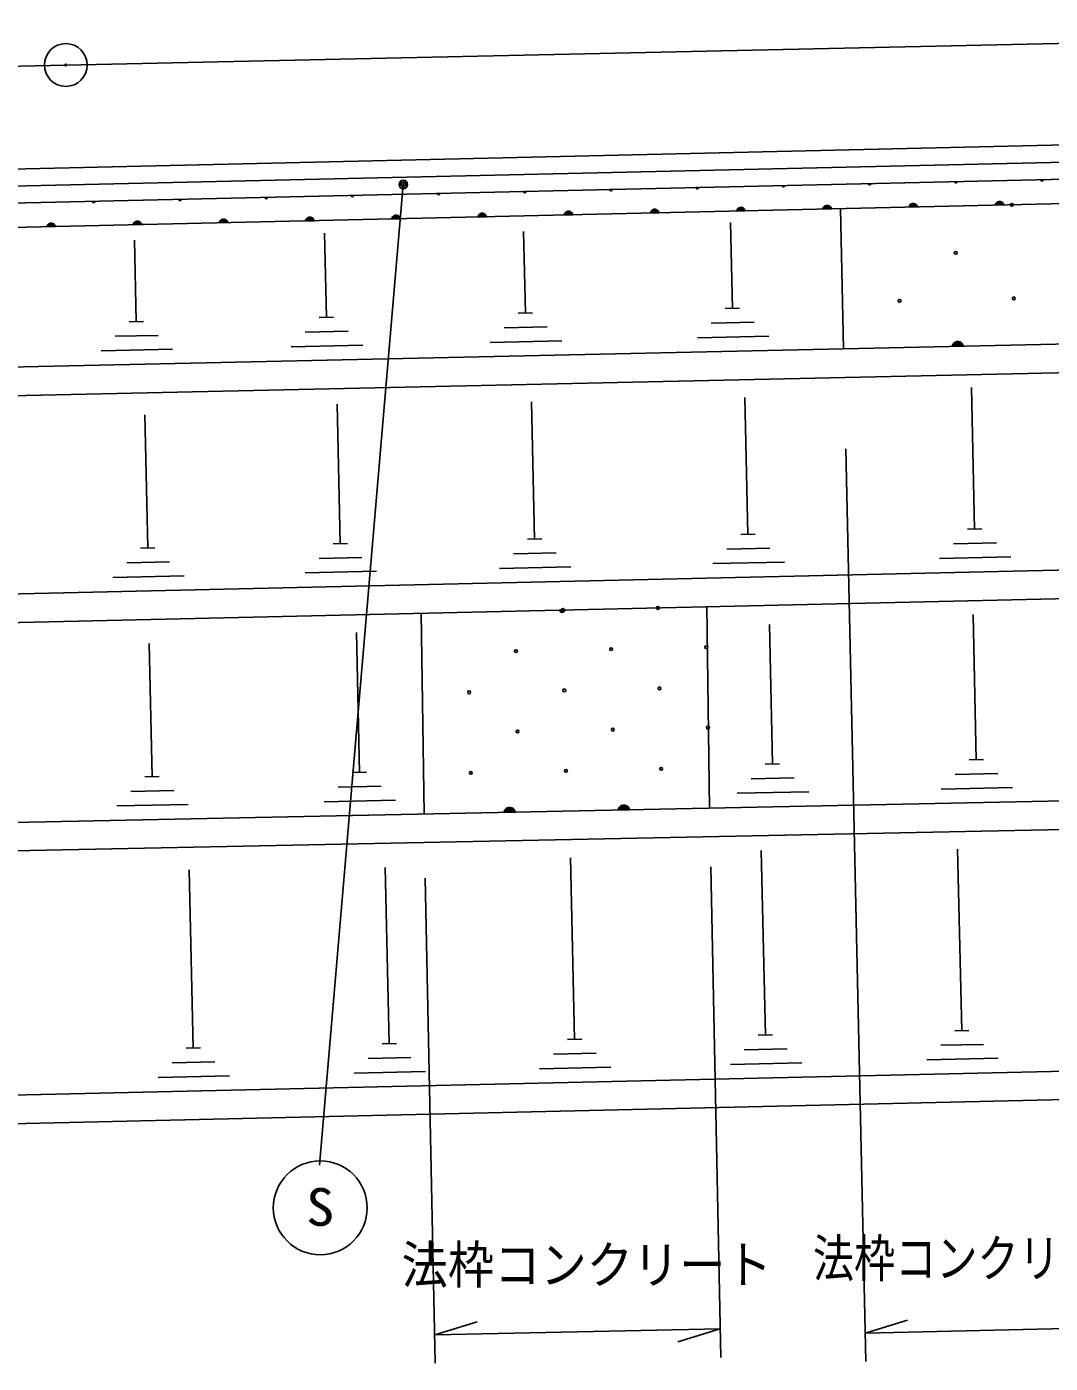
# Model space of a CAD drawing. Units: millimetres, scale not verified. Extents: x 40000 to 680000, y 20000 to 380000.
# Drawn here: x 368566 to 404397, y 239401 to 286192 of the extents above; entities that cross this region are included whole.
import ezdxf
from ezdxf.enums import TextEntityAlignment as Align

# ---------------------------------------------------------------- set-up
doc = ezdxf.new("R2010")
doc.units = ezdxf.units.MM
doc.header["$LTSCALE"] = 1000
doc.layers.add('M-BGD', color=7, linetype='Continuous', lineweight=25)
doc.styles.add('ＭＳ ゴシック', font='')
doc.styles.get('ＭＳ ゴシック').set_extended_font_data('MS Gothic')

msp = doc.modelspace()

# ---------------------------------------------------------------- linework, layer by layer
at = {"layer": 'M-BGD'}
for p, q in [((176425, 276830), (514968, 284569)), ((176438, 276230), (514977, 283969)), ((514156, 283350), (321397, 278944)), ((512773, 282468), (322646, 278122)), ((401138, 280759), (401046, 280757)), ((401050, 280749), (401134, 280751)), ((404156, 280828), (404064, 280826)), ((404068, 280818), (404152, 280820)), ((404146, 280811), (404074, 280810)), ((404082, 280802), (404138, 280803)), ((404127, 280797), (404095, 280796)), ((378812, 246334), (381749, 280670)), ((383031, 280345), (382939, 280343)), ((382943, 280335), (383027, 280337)), ((383021, 280329), (382949, 280327)), ((382957, 280319), (383013, 280320)), ((383001, 280314), (382969, 280313)), ((386049, 280414), (385957, 280412)), ((385961, 280404), (386045, 280406)), ((386039, 280398), (385967, 280396)), ((385975, 280388), (386031, 280389)), ((386019, 280383), (385987, 280382)), ((389066, 280483), (388975, 280481)), ((388979, 280473), (389063, 280475)), ((389057, 280467), (388985, 280465)), ((388993, 280457), (389049, 280458)), ((389037, 280452), (389005, 280451)), ((392084, 280552), (391992, 280550)), ((391997, 280542), (392081, 280544)), ((392075, 280536), (392003, 280534)), ((392011, 280526), (392067, 280527)), ((392055, 280521), (392023, 280520)), ((395102, 280621), (395010, 280619)), ((395014, 280611), (395098, 280613)), ((395093, 280605), (395021, 280603)), ((395029, 280595), (395085, 280596)), ((395073, 280590), (395041, 280589)), ((398120, 280690), (398028, 280688)), ((398032, 280680), (398116, 280682)), ((398111, 280674), (398039, 280672)), ((398047, 280664), (398103, 280665)), ((398091, 280659), (398059, 280658)), ((401128, 280742), (401056, 280741)), ((401065, 280733), (401121, 280734)), ((401109, 280728), (401077, 280727)), ((370959, 280069), (370867, 280067)), ((370871, 280059), (370955, 280061)), ((370950, 280053), (370878, 280051)), ((370886, 280043), (370942, 280044)), ((370930, 280038), (370898, 280037)), ((373977, 280138), (373885, 280136)), ((373889, 280128), (373973, 280130)), ((373967, 280122), (373895, 280120)), ((373904, 280112), (373960, 280113)), ((373948, 280107), (373916, 280106)), ((376995, 280207), (376903, 280205)), ((376907, 280197), (376991, 280199)), ((376985, 280191), (376913, 280189)), ((376922, 280181), (376978, 280182)), ((376966, 280176), (376934, 280175)), ((380013, 280276), (379921, 280274)), ((379925, 280266), (380009, 280268)), ((380003, 280260), (379931, 280258)), ((379939, 280250), (379995, 280251)), ((379984, 280245), (379952, 280244)), ((393457, 279813), (393673, 279818)), ((393654, 279835), (393475, 279831)), ((393504, 279850), (393624, 279853)), ((396722, 279834), (396446, 279827)), ((396452, 279845), (396716, 279851)), ((396709, 279869), (396457, 279864)), ((396475, 279882), (396691, 279887)), ((396672, 279904), (396492, 279900)), ((396522, 279919), (396642, 279922)), ((397056, 279823), (397158, 274914)), ((399740, 279903), (399464, 279896)), ((399470, 279914), (399733, 279920)), ((399727, 279938), (399475, 279933)), ((399493, 279951), (399709, 279956)), ((399690, 279973), (399510, 279969)), ((399540, 279988), (399660, 279991)), ((402758, 279972), (402482, 279965)), ((402487, 279983), (402751, 279989)), ((402745, 280007), (402493, 280001)), ((402511, 280020), (402727, 280025)), ((402708, 280042), (402528, 280038)), ((402558, 280057), (402678, 280060)), ((372529, 279353), (372349, 279348)), ((372379, 279367), (372499, 279370)), ((375597, 279351), (375321, 279344)), ((375326, 279362), (375590, 279369)), ((375584, 279386), (375332, 279381)), ((375350, 279399), (375566, 279404)), ((375547, 279422), (375367, 279417)), ((375397, 279436), (375517, 279439)), ((378615, 279420), (378339, 279413)), ((378344, 279431), (378608, 279437)), ((378602, 279455), (378350, 279450)), ((378368, 279468), (378583, 279473)), ((378565, 279491), (378385, 279486)), ((378415, 279505), (378535, 279508)), ((381633, 279489), (381357, 279482)), ((381362, 279500), (381626, 279506)), ((381620, 279524), (381368, 279519)), ((381385, 279537), (381601, 279542)), ((381583, 279560), (381403, 279555)), ((381433, 279574), (381553, 279577)), ((384650, 279558), (384375, 279551)), ((384380, 279569), (384644, 279575)), ((384638, 279593), (384386, 279588)), ((384403, 279606), (384619, 279611)), ((384601, 279628), (384421, 279624)), ((384450, 279643), (384570, 279646)), ((387668, 279627), (387392, 279620)), ((387398, 279638), (387662, 279644)), ((387656, 279662), (387404, 279657)), ((387421, 279675), (387637, 279680)), ((387619, 279697), (387439, 279693)), ((387468, 279712), (387588, 279715)), ((390686, 279696), (390410, 279689)), ((390416, 279707), (390680, 279713)), ((390673, 279731), (390421, 279726)), ((390439, 279744), (390655, 279749)), ((390637, 279766), (390457, 279762)), ((390486, 279781), (390606, 279784)), ((393704, 279765), (393428, 279758)), ((393434, 279776), (393698, 279782)), ((393691, 279800), (393439, 279795)), ((369561, 279213), (369285, 279206)), ((369291, 279224), (369555, 279231)), ((369548, 279248), (369296, 279243)), ((369314, 279261), (369530, 279266)), ((369511, 279284), (369331, 279279)), ((369361, 279298), (369481, 279301)), ((372579, 279282), (372303, 279275)), ((372309, 279293), (372573, 279300)), ((372566, 279317), (372314, 279312)), ((372332, 279330), (372548, 279335)), ((379057, 276017), (378992, 278965)), ((386023, 276170), (385960, 279027)), ((393270, 276329), (393204, 279335)), ((372403, 275871), (372341, 278717)), ((386273, 276175), (385773, 276165)), ((393520, 276334), (393020, 276323)), ((372653, 275877), (372153, 275866)), ((379307, 276023), (378807, 276012)), ((386784, 275687), (385284, 275654)), ((394030, 275846), (392531, 275813)), ((373164, 275388), (371664, 275355)), ((379818, 275534), (378318, 275501)), ((387295, 275198), (384795, 275143)), ((394541, 275357), (392042, 275302)), ((401074, 275144), (401234, 275147)), ((373675, 274899), (371175, 274844)), ((380329, 275045), (377829, 274990)), ((401341, 275030), (400973, 275022)), ((400981, 275046), (401332, 275053)), ((401324, 275077), (400988, 275070)), ((401011, 275094), (401299, 275101)), ((401275, 275124), (401035, 275119)), ((401748, 268604), (401635, 273565)), ((379540, 268098), (379428, 272984)), ((386345, 268253), (386235, 273059)), ((393815, 268423), (393706, 273210)), ((372803, 267944), (372697, 272609)), ((397235, 271414), (397936, 239460)), ((401998, 268610), (401498, 268599)), ((386595, 268259), (386095, 268247)), ((394065, 268429), (393565, 268418)), ((402509, 268122), (401010, 268087)), ((373053, 267949), (372553, 267938)), ((379790, 268103), (379290, 268092)), ((387106, 267770), (385606, 267736)), ((394577, 267941), (393077, 267906)), ((373564, 267461), (372065, 267427)), ((380301, 267615), (378802, 267581)), ((387617, 267282), (385118, 267225)), ((395088, 267452), (392588, 267395)), ((403020, 267633), (400521, 267576)), ((374076, 266973), (371576, 266915)), ((380812, 267126), (378313, 267069)), ((392372, 265890), (392472, 258837)), ((382474, 258632), (382375, 265662)), ((387405, 265760), (387221, 265756)), ((387229, 265740), (387397, 265744)), ((387385, 265728), (387241, 265725)), ((387258, 265709), (387370, 265712)), ((387346, 265699), (387282, 265698)), ((401804, 260529), (401700, 265613)), ((380210, 260086), (380109, 264984)), ((394670, 260383), (394570, 265264)), ((372952, 259937), (372856, 264601)), ((344847, 257861), (467712, 260380)), ((394920, 260388), (394420, 260377)), ((402054, 260534), (401554, 260524)), ((373202, 259942), (372702, 259932)), ((380460, 260091), (379960, 260081)), ((395430, 259898), (393931, 259867)), ((402564, 260044), (401065, 260014)), ((344867, 256861), (467732, 259380)), ((373712, 259453), (372212, 259422)), ((380970, 259602), (379470, 259571)), ((395940, 259408), (393441, 259357)), ((403074, 259555), (400575, 259503)), ((374222, 258963), (371723, 258912)), ((381480, 259112), (378981, 259061)), ((385640, 258769), (385304, 258762)), ((385327, 258787), (385615, 258793)), ((385591, 258816), (385351, 258811)), ((385390, 258836), (385550, 258839)), ((389656, 258803), (389288, 258796)), ((389296, 258820), (389648, 258827)), ((389639, 258851), (389303, 258844)), ((389327, 258869), (389615, 258875)), ((389590, 258898), (389350, 258893)), ((389390, 258918), (389550, 258921)), ((385657, 258721), (385289, 258714)), ((385296, 258738), (385648, 258745)), ((394426, 250891), (394278, 257354)), ((401301, 251049), (401155, 257399)), ((387745, 250738), (387599, 257101)), ((374395, 250433), (374252, 256678)), ((381257, 250590), (381116, 256759)), ((392866, 239606), (392514, 256777)), ((382520, 256383), (382868, 239401)), ((347845, 248325), (457928, 250844)), ((394676, 250897), (394176, 250886)), ((401550, 251054), (401051, 251043)), ((374644, 250439), (374145, 250427)), ((381507, 250596), (381007, 250584)), ((387995, 250744), (387495, 250733)), ((395187, 250409), (393687, 250374)), ((402062, 250566), (400562, 250532)), ((375156, 249950), (373656, 249916)), ((382018, 250107), (380519, 250073)), ((388506, 250256), (387006, 250221)), ((395698, 249920), (393199, 249863)), ((402573, 250077), (400074, 250020)), ((347868, 247325), (457951, 249844)), ((375667, 249462), (373168, 249405)), ((382530, 249619), (380030, 249562)), ((389017, 249767), (386518, 249710)), ((382848, 240401), (384339, 240851)), ((382848, 240401), (392846, 240606)), ((392846, 240606), (391355, 240155)), ((397914, 240460), (399405, 240913)), ((397914, 240460), (405912, 240636))]:
    msp.add_line(p, q, dxfattribs=at)
for points in [[(175131, 280617), (270369, 282687), (369934, 284852), (469308, 287013), (537870, 288503)], [(335250, 272508), (341858, 273701), (492835, 277012)], [(335428, 271524), (341959, 272703), (492857, 276013)], [(336910, 264321), (338296, 265201), (344274, 265837), (348874, 265897), (482889, 268956)], [(337737, 263458), (338697, 264238), (344334, 264837), (348892, 264897), (482728, 267952)]]:
    msp.add_lwpolyline(points, dxfattribs=at)
for points in [[(401142, 280767), (401138, 280755), (401132, 280745), (401123, 280734), (401113, 280728), (401101, 280724), (401085, 280723), (401073, 280727), (401063, 280733), (401052, 280743), (401046, 280753), (401042, 280765)], [(404160, 280836), (404156, 280824), (404150, 280814), (404140, 280803), (404131, 280797), (404119, 280793), (404103, 280792), (404091, 280796), (404080, 280802), (404070, 280812), (404064, 280822), (404060, 280834)], [(380017, 280284), (380013, 280272), (380007, 280262), (379997, 280251), (379988, 280245), (379976, 280241), (379960, 280241), (379948, 280244), (379937, 280250), (379927, 280260), (379921, 280270), (379917, 280282)], [(383035, 280353), (383031, 280341), (383025, 280331), (383015, 280320), (383005, 280314), (382994, 280310), (382978, 280310), (382965, 280313), (382955, 280319), (382945, 280329), (382939, 280339), (382935, 280351)], [(386052, 280422), (386049, 280410), (386043, 280400), (386033, 280389), (386023, 280383), (386011, 280379), (385995, 280379), (385983, 280382), (385973, 280388), (385963, 280398), (385957, 280408), (385952, 280420)], [(389070, 280491), (389067, 280479), (389061, 280469), (389051, 280458), (389041, 280452), (389029, 280448), (389013, 280448), (389001, 280451), (388991, 280457), (388981, 280467), (388975, 280477), (388970, 280489)], [(392088, 280560), (392084, 280548), (392079, 280538), (392069, 280527), (392059, 280521), (392047, 280517), (392031, 280517), (392019, 280520), (392009, 280526), (391999, 280536), (391992, 280546), (391988, 280558)], [(395106, 280629), (395102, 280617), (395097, 280607), (395087, 280596), (395077, 280590), (395065, 280586), (395049, 280586), (395037, 280589), (395027, 280595), (395017, 280605), (395010, 280615), (395006, 280627)], [(398124, 280698), (398120, 280686), (398114, 280676), (398105, 280665), (398095, 280659), (398083, 280655), (398067, 280655), (398055, 280658), (398045, 280664), (398034, 280674), (398028, 280684), (398024, 280696)], [(370963, 280077), (370959, 280065), (370954, 280055), (370944, 280044), (370934, 280038), (370922, 280034), (370906, 280034), (370894, 280037), (370884, 280043), (370874, 280053), (370867, 280063), (370863, 280075)], [(373981, 280146), (373977, 280134), (373971, 280124), (373962, 280113), (373952, 280107), (373940, 280103), (373924, 280103), (373912, 280106), (373902, 280112), (373891, 280122), (373885, 280132), (373881, 280144)], [(376999, 280215), (376995, 280203), (376989, 280193), (376980, 280182), (376970, 280176), (376958, 280172), (376942, 280172), (376930, 280175), (376920, 280181), (376909, 280191), (376903, 280201), (376899, 280213)], [(393417, 279740), (393428, 279776), (393445, 279807), (393474, 279837), (393504, 279856), (393540, 279869), (393588, 279870), (393624, 279859), (393654, 279841), (393685, 279812), (393704, 279783), (393717, 279747)], [(396434, 279809), (396446, 279845), (396463, 279876), (396492, 279906), (396522, 279925), (396558, 279938), (396606, 279939), (396642, 279928), (396672, 279910), (396703, 279881), (396722, 279852), (396734, 279816)], [(399452, 279878), (399464, 279914), (399481, 279945), (399510, 279975), (399540, 279994), (399575, 280007), (399623, 280008), (399660, 279997), (399690, 279979), (399721, 279950), (399739, 279921), (399752, 279885)], [(402470, 279947), (402481, 279983), (402499, 280014), (402528, 280044), (402558, 280063), (402593, 280076), (402641, 280077), (402678, 280066), (402708, 280048), (402739, 280019), (402757, 279990), (402770, 279954)], [(372291, 279257), (372303, 279293), (372320, 279324), (372349, 279354), (372379, 279373), (372415, 279386), (372462, 279387), (372499, 279376), (372529, 279359), (372560, 279329), (372579, 279300), (372591, 279264)], [(375309, 279326), (375320, 279362), (375338, 279393), (375367, 279423), (375397, 279442), (375432, 279455), (375480, 279456), (375517, 279445), (375547, 279428), (375578, 279398), (375596, 279369), (375609, 279333)], [(378327, 279395), (378338, 279431), (378356, 279462), (378385, 279492), (378415, 279511), (378450, 279524), (378498, 279525), (378535, 279514), (378565, 279497), (378596, 279467), (378614, 279438), (378627, 279402)], [(381345, 279464), (381356, 279500), (381374, 279531), (381403, 279561), (381432, 279580), (381468, 279593), (381516, 279594), (381552, 279583), (381583, 279566), (381613, 279536), (381632, 279507), (381645, 279471)], [(384363, 279533), (384374, 279569), (384391, 279600), (384421, 279630), (384450, 279649), (384486, 279662), (384534, 279663), (384570, 279652), (384601, 279634), (384631, 279605), (384650, 279576), (384663, 279540)], [(387381, 279602), (387392, 279638), (387409, 279669), (387439, 279699), (387468, 279718), (387504, 279731), (387552, 279732), (387588, 279721), (387619, 279703), (387649, 279674), (387668, 279645), (387681, 279609)], [(390399, 279671), (390410, 279707), (390427, 279738), (390457, 279768), (390486, 279787), (390522, 279800), (390570, 279801), (390606, 279790), (390636, 279772), (390667, 279743), (390686, 279714), (390699, 279678)], [(369274, 279188), (369285, 279224), (369302, 279255), (369331, 279285), (369361, 279304), (369397, 279317), (369445, 279318), (369481, 279307), (369511, 279290), (369542, 279260), (369561, 279231), (369573, 279195)], [(400958, 274997), (400973, 275046), (400996, 275086), (401035, 275127), (401074, 275152), (401122, 275169), (401186, 275170), (401234, 275155), (401275, 275132), (401316, 275093), (401340, 275054), (401357, 275006)], [(387412, 265777), (387405, 265752), (387393, 265732), (387374, 265712), (387354, 265699), (387330, 265691), (387298, 265690), (387274, 265697), (387254, 265709), (387233, 265728), (387221, 265748), (387212, 265772)], [(385273, 258690), (385288, 258738), (385312, 258778), (385351, 258819), (385390, 258844), (385438, 258861), (385502, 258862), (385550, 258847), (385591, 258824), (385632, 258785), (385656, 258745), (385673, 258698)], [(389273, 258772), (389288, 258820), (389311, 258860), (389350, 258901), (389389, 258926), (389437, 258943), (389501, 258944), (389549, 258929), (389590, 258906), (389631, 258867), (389656, 258827), (389673, 258780)]]:
    msp.add_lwpolyline(points, close=True, dxfattribs=at)
for centre, radius in [((369934, 284852), 750), ((369934, 284852), 30), ((381749, 280670), 150), ((381749, 280670), 90), ((381749, 280670), 30), ((403049, 279958), 50), ((401086, 278277), 50), ((399122, 276595), 50), ((403121, 276683), 50), ((387329, 265775), 50), ((390661, 265843), 50), ((385691, 264332), 50), ((389024, 264401), 50), ((392356, 264469), 50), ((387386, 262959), 50), ((390719, 263027), 50), ((384054, 262890), 50), ((385749, 261517), 50), ((389082, 261585), 50), ((392414, 261653), 50), ((387444, 260143), 50), ((390777, 260211), 50), ((384112, 260074), 50), ((378841, 244843), 1642)]:
    msp.add_circle(centre, radius, dxfattribs=at)

# ---------------------------------------------------------------- texts
at = {"layer": 'M-BGD', "style": 'ＭＳ ゴシック'}
for s, width, p in [('S', 1.1, (378346, 243817)), ('法枠コンクリート', 0.8, (396088, 242023)), ('法枠コンクリート', 0.9, (381688, 241794))]:
    msp.add_text(s, height=1320, dxfattribs=dict(at, width=width)).set_placement(p, align=Align.BOTTOM_LEFT)

doc.saveas('drawing.dxf')
